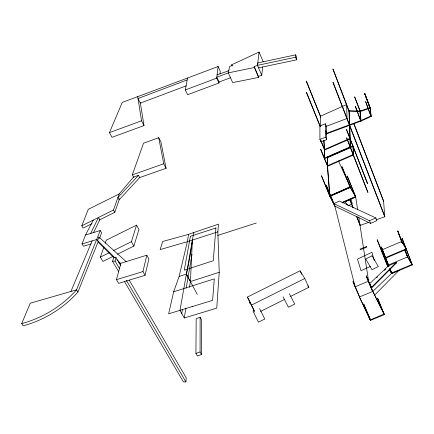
<?xml version="1.0" encoding="UTF-8"?>
<svg xmlns="http://www.w3.org/2000/svg" width="434" height="434" viewBox="0 0 434 434"><rect width="100%" height="100%" fill="white"/><g stroke="black" fill="none" stroke-linecap="round" stroke-linejoin="round"><path stroke-width="0.65" d="M201.506 354.54L200.074 351.985L200.117 317.249L196.173 318.627L195.929 353.406L197.367 355.951L201.506 354.54L201.479 319.739L200.117 317.249M258.577 67.85L296.693 59.794L296.704 57.413L295.668 54.847L257.807 62.957L257.503 65.35L261.751 75.272L258.404 76.487L258.588 77.436L232.662 82.585L228.311 72.874L229.646 66.435L232.125 65.561L231.761 64.742L259.082 52.064L263.194 61.78M296.693 59.794L295.657 57.217L295.668 54.847M370.56 223.369L369.497 220.689L333.833 203.573L339.545 201.067L375.855 217.949L376.913 220.635L370.56 223.369L334.902 206.134L326.222 185.323L334.701 205.656L329.699 195.788L327.361 165.788L327.453 157.092L346.907 148.607M327.453 157.092L327.561 166.282L329.911 196.304L334.912 206.172M323.78 140.404L324.382 149.578L324.247 158.204L350.287 146.844L348.985 110.697L359.976 111.082L370.077 107.675L370.983 115.97L360.687 120.625L325.869 133.58M323.932 140.236L324.583 150.066L324.448 158.698L350.482 147.343L349.169 111.175L360.329 111.587L354.67 96.956L360.329 111.587M217.841 231.859L187.309 241.711L160.119 249.593L162.739 241.483L188.633 234.311L218.486 224.145L217.841 231.859L219.235 272.275L216.74 308.135L184.26 317.981L179.98 310.332L193.743 232.575M124.563 281.699L183.452 381.936L185.877 381.909L186.24 377.873L129.224 280.169M261.751 75.272L262.646 66.923M219.967 73.872L220.26 71.257L218.101 66.483L187.504 78.039L185.323 89.936L187.618 94.72L218.931 83.013L219.078 81.706M258.588 77.436L254.145 66.586L257.503 65.35L259.082 52.064M218.931 83.013L216.707 78.147L218.101 66.483M184.26 317.981L185.936 308.042M189.441 287.319L190.417 281.541L192.408 240.067A1444.368 462.46 53.3 0 1 186.392 274.098L190.417 281.541L219.235 272.275M181.754 313.5L182.443 309.513M186.137 288.236L192.023 254.324M188.633 234.311L187.309 241.711L179.128 276.447L173.66 291.767L168.642 313.809L212.6 300.361L214.309 278.872L173.66 291.767M119.545 268.641L115.097 261.051L115.911 257.351L113.637 257.579L112.58 261.301L118.742 271.793M145.075 275.297L148.884 258.876L146.828 255.203L120.929 263.254L116.448 279.686L118.623 283.348L145.075 275.297L142.954 271.575L146.828 255.203M117.5 254.188L133.894 246.045L138.945 229.412L136.553 225.116L106.281 240.176L105.185 243.311M113.507 250.592L131.426 241.689L136.553 225.116M113.252 256.304L102.934 261.431L100.373 257.123L103.872 247.076M99.245 220.043L114.777 212.313L119.572 198.653M92.073 223.613L83.111 228.072L81.771 225.821L113.491 210.034L119.193 193.927L133.515 177.094L138.462 175.352L139.661 177.582L119.166 199.808L117.907 197.562L138.462 175.352M133.813 177.647L132.305 174.864L143.551 143.182L158.714 137.697L160.938 142.037L166.081 168.3L139.108 177.777M126.327 261.767L98.898 237.04L97.59 240.577L114.891 257.758M99.608 238.201L101.589 232.841L100.243 230.535L85.541 234.984L82.042 243.908L83.431 246.214L91.183 243.897M100.243 230.535L76.53 289.836C62.127 306.062 42.63 317.965 21.7 323.618L23.192 325.809C44.1 320.189 63.57 308.286 77.919 292.055L98.187 241.592M81.771 225.821L88.281 209.318L119.193 193.927M21.7 323.618L30.234 303.225L76.53 289.836L77.919 292.055M70.926 291.453L92.1 240.897M140.258 102.489L144.007 125.578L111.994 137.323L109.444 132.62L122.242 102.424L187.504 78.039M93.473 232.765L99.793 219.767L98.48 217.505L90.679 233.427M85.541 234.984L93.315 220.076M374.661 295.066L399.171 270.208L391.587 273.398L372.676 291.561L366.225 276.04L372.676 291.561M371.688 287.888L371.471 287.373L396.171 262.51L396.372 263.026L371.688 287.888L369.844 284.221M376.631 277.765L377.602 276.843M384.388 270.387L385.842 269.004M254.839 312.095L247.418 297.073L300.062 270.794L304.787 278.519L308.829 287.319L290.72 296.351M250.738 302.699L249.61 303.263L249.393 302.552M251.346 305.194L304.787 278.519M254.156 310.543L253.017 311.107L258.474 322.169L264.789 319.017L259.575 308.563M260.546 311.411L284.688 299.368M100.373 257.123L109.33 252.669M348.491 205.591L352.299 203.785L351.008 199.385L345.529 201.3M370.582 266.313L361.028 270.718L357.47 259.109L371.905 252.3L374.265 260.378M370.099 108.294L364.679 93.532L370.256 108.158L371.168 116.458L360.871 121.113L326.064 134.063M355.245 106.259L360.871 121.113L355.408 106.184M371.005 116.534L365.629 101.545L371.168 116.458M320.807 140.806L324.648 150.202M346.424 129.576L367.462 183.647M320.569 149.274L327.561 166.282L353.477 155.003L353.178 146.448L327.648 157.58M346.582 137.898L367.923 192.479L346.75 137.822M321.372 175.83L329.911 196.304L350.346 187.363L355.755 197.047L342.269 202.949M341.889 166.797L350.189 186.94L329.748 195.886L321.551 175.754M347.151 176.106L355.549 196.531L342.057 202.439M355.549 196.531L350.01 187.016M324.382 149.578L350.037 138.365M324.583 150.066L350.227 138.858M348.122 148.081L352.988 145.96L353.281 154.509L327.361 165.788M350.14 186.853L329.921 195.81M329.911 196.304L350.346 187.363L342.068 166.721M342.182 202.732L355.668 196.83L357.616 209.541M369.497 220.689L375.855 217.949M377.092 239.818L387.491 266.004M401.955 242.525L397.756 230.975L402.383 243.073M388.783 266.313L381.34 247.006L388.967 266.232M401.938 238.271L412.105 264.414L407.613 256.868L387.291 265.499L387.936 266.671M387.535 265.527L377.282 239.736M407.672 256.971L405.031 250.022M352.907 281.671L359.65 297.502L370.479 320.401L384.378 314.569L377.585 298.169L383.965 314.135L372.811 291.371L359.433 296.997L370.262 319.885L384.161 314.048M389.542 269.59L391.468 273.094L411.915 264.496M363.54 304.093L370.262 319.885M385.354 257.666L406.197 248.856L401.743 241.445L381.215 250.201L385.56 258.187L406.398 249.376M396.171 262.51L388.549 265.727L369.632 283.706L371.471 287.373M395.2 263.519L396.372 263.026M389.423 269.514L391.669 273.604L412.3 264.93L402.128 238.19M333.062 69.071L349.283 111.5M306.409 81.087L320.829 117.001M306.599 92.513L320.292 126.397M333.095 82.286L384.931 216.729L376.039 219.832M187.157 79.927L138.007 98.523L140.356 103.113L186.251 85.823M325.402 123.836L319.907 125.903L319.918 139.368L320.927 141.831L326.71 139.667L326.373 126.261L325.402 123.836L325.712 137.198L326.71 139.667M325.869 126.451L347.048 118.493L346.63 104.545L320.357 116.252L320.797 126.316M185.323 89.936L216.707 78.147M230.503 77.762L219.04 82.053L216.821 77.192L228.311 72.874L254.319 67.52M319.918 139.368L325.712 137.198M109.444 132.62L141.533 120.788L137.703 96.598M217.098 74.87L228.751 70.753M132.305 174.864L163.737 163.77L158.714 137.697M332.921 82.357L384.774 216.783L383.602 201.197L353.699 123.5M356.596 216.523L360.166 225.376L368.417 222.49M195.929 353.406L200.074 351.985M361.034 121.043L360.16 111.565L370.256 108.158M179.128 276.447L186.392 274.093M217.787 235.407L256.315 223.016M116.448 279.686L142.954 271.575M82.042 243.908L96.923 239.449L98.957 242.894L114.066 257.942M257.503 65.35L295.657 57.217M112.58 261.301L115.097 261.051M116.811 259.662L120.657 263.481M118.786 262.641L120.674 264.523M344.921 201.512L347.569 205.304M307.809 285.643L308.829 287.319M401.938 241.96L405.367 247.668M412.3 264.93L407.808 257.378L404.971 249.924M98.898 237.04L99.576 238.201M126.381 280.321L185.877 381.909M115.911 257.351L120.69 265.543M113.491 210.034L114.777 212.313M131.426 241.689L133.894 246.045M186.777 274.912L197.334 294.426M289.337 293.709L294.751 304.066L288.436 307.218L283.06 296.84M141.533 120.788L144.007 125.578M163.737 163.77L166.081 168.3M247.418 297.073L254.015 310.31M381.687 309.192L373.023 291.876L366.415 275.959M382.587 310.988L384.378 314.569M300.062 270.794L301.663 274.277M350.346 187.363L338.504 160.943L338.699 161.432M231.761 64.742L232.293 65.946M254.145 66.586L258.404 76.487M363.741 304.006L370.457 319.798M363.594 304.212L370.479 320.401M353.097 281.59L359.678 297.03M320.737 149.198L327.73 166.211M320.97 140.735L324.816 150.131M349.912 199.564L353.227 207.788M356.753 216.468L360.166 225.376M306.431 92.578L320.129 126.457M349.755 199.624L353.07 207.843M306.241 81.147L320.666 117.061M347.33 176.025L355.755 197.047M389.949 268.695L391.658 273.013M381.34 247.006L388.913 266.123M389.889 268.592L391.598 272.91M389.944 269.292L391.669 273.604M346.592 129.5L367.576 183.501M353.862 123.44L383.629 201.278M332.9 69.136L349.126 111.56M397.756 230.975L402.323 242.975M404.602 249.474L407.488 257.053M364.853 93.549L370.267 108.24M364.679 93.532L370.088 108.218M334.826 205.955L355.099 286.82L368.564 281.134L358.739 216.902M325.831 130.694L326.552 133.949M359.976 111.082L360.687 120.625M320.921 140.48L320.927 141.831M192.783 306.187A10.921 5.854 -28.8 0 1 192.067 306.393M215.899 228.002L213.273 260.742L184.271 270.181L190.412 236.259L215.899 228.002M372.009 255.832L365.699 258.979L371.992 269.715L378.339 266.547L372.009 255.832M366.442 246.545L360.052 249.116L360.345 249.74L366.833 247.136L366.442 246.545"/></g></svg>
